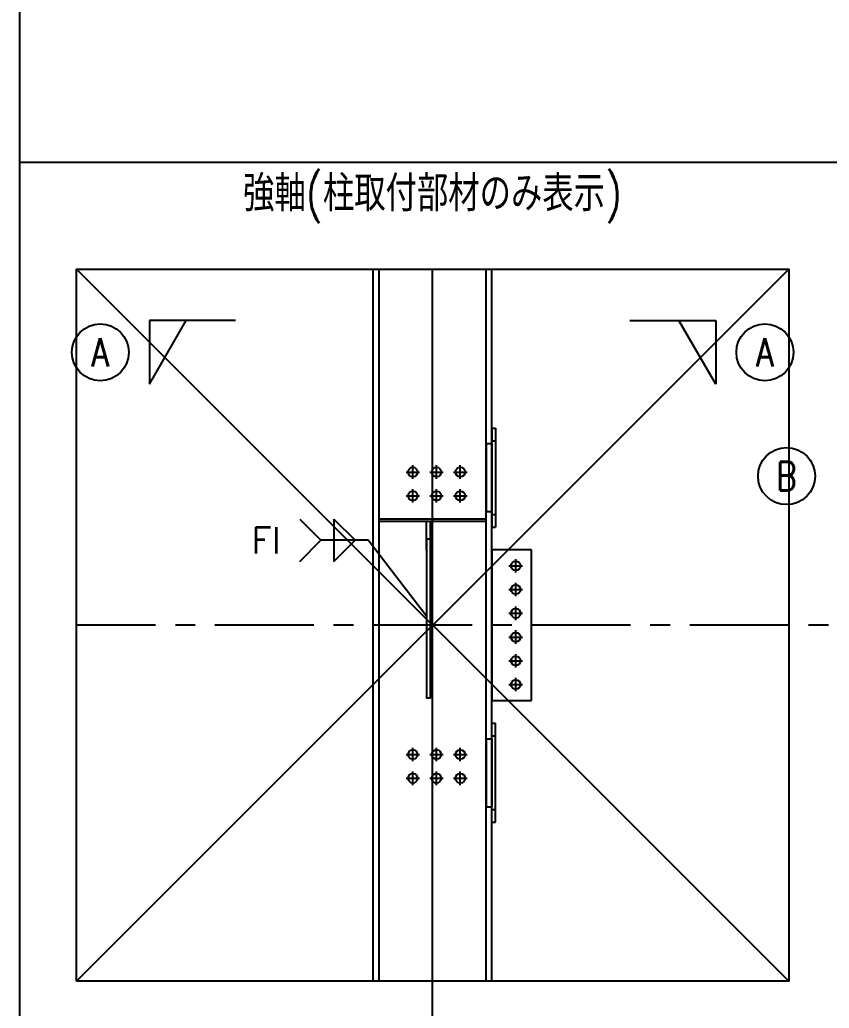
# Model space of a CAD drawing. Extents: x -668440 to 1010955, y -1678500 to 210463.
# Drawn here: x -587578 to -567126, y -1050424 to -1025443 of the extents above; entities that cross this region are included whole.
import ezdxf
from ezdxf.enums import TextEntityAlignment as Align

# ---------------------------------------------------------------- set-up
doc = ezdxf.new("R2010")
doc.units = 0
doc.header["$MEASUREMENT"] = 0
doc.linetypes.add('CENTER', pattern=[2, 1.25, -0.25, 0.25, -0.25])
doc.layers.get('0').update_dxf_attribs({"color": 3, "linetype": 'CONTINUOUS'})
doc.layers.add('00_ADDL', color=253, linetype='CONTINUOUS', plot=False)
for name, color, linetype in [('098', 7, 'CONTINUOUS'), ('100', 5, 'CENTER'), ('_1-1_L-CL', 3, 'CONTINUOUS'), ('_1-3_L-CS', 1, 'CONTINUOUS'), ('_1-B_TXT1', 3, 'CONTINUOUS'), ('_5-6_GS-M', 6, 'CONTINUOUS'), ('BOLT', 4, 'CONTINUOUS'), ('cfhole_d', 7, 'CONTINUOUS'), ('cfhole_u', 7, 'CONTINUOUS'), ('cfr_d', 7, 'CONTINUOUS'), ('cfr_u', 7, 'CONTINUOUS'), ('chole', 7, 'CONTINUOUS'), ('COL_H-300x300x10x15x13', 7, 'CONTINUOUS'), ('cwr_d', 7, 'CONTINUOUS'), ('cwr_u', 7, 'CONTINUOUS'), ('SH400-12-6-0-M22@60(0.0)', 7, 'CONTINUOUS')]:
    doc.layers.add(name, color=color, linetype=linetype)
doc.styles.add('DRACAD', font='txt', dxfattribs={"width": 0.85, "bigfont": 'extfont2'})
doc.styles.add('S000', font='simplex.shx', dxfattribs={"width": 0.7, "bigfont": 'extfont2.shx'})
doc.styles.add('S020', font='simplex.shx', dxfattribs={"width": 0.8, "height": 100, "bigfont": 'extfont2.shx'})

# ---------------------------------------------------------------- blocks, each defined once
blk = doc.blocks.new('剛接合部C1Y')
for p, q in [((-225827.6965, -413694.07507), (-225827.6965, -402309.07507)), ((-224649.62063, -408431.07507), (-224919.62063, -408431.07507)), ((-224649.62063, -408437.07507), (-224919.62063, -408437.07507)), ((-224800.2873, -408509.57507), (-224800.2873, -408437.07507)), ((-224789.62063, -408509.57507), (-224789.62063, -408437.07507))]:
    blk.add_line(p, q)
at = {"layer": '00_ADDL'}
for p, q in [((-225684.62063, -407799.07507), (-223884.62063, -409599.07507)), ((-223884.62063, -407799.07507), (-225684.62063, -409599.07507))]:
    blk.add_line(p, q, dxfattribs=at)
blk.add_lwpolyline([(-225684.62063, -409599.07507), (-225684.62063, -407799.07507), (-223884.62063, -407799.07507), (-223884.62063, -409599.07507)], close=True, dxfattribs=at)
at = {"layer": '100'}
blk.add_line((-224784.62063, -411669.07507), (-224784.62063, -407799.07507), dxfattribs=at)
at = {"layer": '100', "linetype": 'CENTER', "ltscale": 200}
blk.add_line((-219884.62063, -408699.07507), (-225684.62063, -408699.07507), dxfattribs=at)
at = {"layer": '_1-1_L-CL'}
blk.add_line((-225827.6965, -407529.07507), (-219741.54476, -407529.07507), dxfattribs=at)
at = {"layer": '_1-3_L-CS'}
for p, q in [((-225282.80209, -407928.97256), (-225499.93724, -407928.97256)), ((-225499.93724, -407928.97256), (-225499.93724, -408090.04234)), ((-225499.93724, -408090.04234), (-225406.94357, -407928.97256)), ((-224286.43917, -407928.97256), (-224069.30401, -407928.97256)), ((-224069.30401, -408090.04234), (-224162.29769, -407928.97256)), ((-224069.30401, -407928.97256), (-224069.30401, -408090.04234))]:
    blk.add_line(p, q, dxfattribs=at)
at = {"layer": '_1-3_L-CS', "transparency": 33554661}
for p, q in [((-225119.95785, -408431.21897), (-225066.62452, -408484.5523)), ((-225033.78327, -408431.21897), (-224980.44993, -408484.5523)), ((-225033.78327, -408431.21897), (-225033.78327, -408537.88564)), ((-225119.95785, -408537.88564), (-225066.62452, -408484.5523)), ((-225033.78327, -408537.88564), (-224980.44993, -408484.5523))]:
    blk.add_line(p, q, dxfattribs=at)
at = {"layer": '_1-3_L-CS'}
blk.add_lwpolyline([(-224801.12063, -408675.82293), (-224947.15149, -408484.5523), (-225066.62452, -408484.5523)], dxfattribs=at)
at = {"layer": '_1-3_L-CS', "ltscale": 10}
for centre in [(-225624.17802, -408009.50745), (-223945.06323, -408009.50745), (-223890.29036, -408322.31177)]:
    blk.add_circle(centre, 72, dxfattribs=at)
at = {"layer": '_5-6_GS-M', "transparency": 33554661}
blk.add_lwpolyline([(-224800.2873, -408482.07507), (-224800.2873, -408883.07507), (-224789.62063, -408883.07507), (-224789.62063, -408482.07507)], close=True, dxfattribs=at)
at = {"layer": 'BOLT'}
for p, q in [((-224834.62063, -408329.07507), (-224834.62063, -408295.07507)), ((-224774.62063, -408329.07507), (-224774.62063, -408295.07507)), ((-224714.62063, -408329.07507), (-224714.62063, -408295.07507)), ((-224851.62063, -408312.07507), (-224817.62063, -408312.07507)), ((-224791.62063, -408312.07507), (-224757.62063, -408312.07507)), ((-224731.62063, -408312.07507), (-224697.62063, -408312.07507)), ((-224834.62063, -408389.07507), (-224834.62063, -408355.07507)), ((-224774.62063, -408389.07507), (-224774.62063, -408355.07507)), ((-224714.62063, -408389.07507), (-224714.62063, -408355.07507)), ((-224851.62063, -408372.07507), (-224817.62063, -408372.07507)), ((-224791.62063, -408372.07507), (-224757.62063, -408372.07507)), ((-224731.62063, -408372.07507), (-224697.62063, -408372.07507)), ((-224574.62063, -408566.07507), (-224574.62063, -408532.07507)), ((-224591.62063, -408549.07507), (-224557.62063, -408549.07507)), ((-224591.62063, -408609.07507), (-224557.62063, -408609.07507)), ((-224574.62063, -408626.07507), (-224574.62063, -408592.07507)), ((-224574.62063, -408686.07507), (-224574.62063, -408652.07507)), ((-224591.62063, -408669.07507), (-224557.62063, -408669.07507)), ((-224591.62063, -408729.07507), (-224557.62063, -408729.07507)), ((-224574.62063, -408746.07507), (-224574.62063, -408712.07507)), ((-224574.62063, -408806.07507), (-224574.62063, -408772.07507)), ((-224591.62063, -408789.07507), (-224557.62063, -408789.07507)), ((-224574.62063, -408866.07507), (-224574.62063, -408832.07507)), ((-224591.62063, -408849.07507), (-224557.62063, -408849.07507)), ((-224834.62063, -409043.07507), (-224834.62063, -409009.07507)), ((-224774.62063, -409043.07507), (-224774.62063, -409009.07507)), ((-224714.62063, -409043.07507), (-224714.62063, -409009.07507)), ((-224851.62063, -409026.07507), (-224817.62063, -409026.07507)), ((-224791.62063, -409026.07507), (-224757.62063, -409026.07507)), ((-224731.62063, -409026.07507), (-224697.62063, -409026.07507)), ((-224851.62063, -409086.07507), (-224817.62063, -409086.07507)), ((-224834.62063, -409103.07507), (-224834.62063, -409069.07507)), ((-224791.62063, -409086.07507), (-224757.62063, -409086.07507)), ((-224774.62063, -409103.07507), (-224774.62063, -409069.07507)), ((-224731.62063, -409086.07507), (-224697.62063, -409086.07507)), ((-224714.62063, -409103.07507), (-224714.62063, -409069.07507))]:
    blk.add_line(p, q, dxfattribs=at)
at = {"layer": 'cfhole_d'}
for p, q in [((-224649.62063, -408986.07507), (-224649.62063, -409158.07507)), ((-224649.62063, -408986.07507), (-224634.62063, -408986.07507)), ((-224634.62063, -408986.07507), (-224634.62063, -409158.07507)), ((-224649.62063, -409158.07507), (-224634.62063, -409158.07507))]:
    blk.add_line(p, q, dxfattribs=at)
at = {"layer": 'cfhole_u'}
for p, q in [((-224649.62063, -408240.07507), (-224634.62063, -408240.07507)), ((-224649.62063, -408240.07507), (-224649.62063, -408412.07507)), ((-224634.62063, -408240.07507), (-224634.62063, -408412.07507)), ((-224649.62063, -408412.07507), (-224634.62063, -408412.07507))]:
    blk.add_line(p, q, dxfattribs=at)
at = {"layer": 'cfr_d'}
for p, q in [((-224634.62063, -409197.07507), (-224634.62063, -408947.07507)), ((-224634.62063, -408947.07507), (-224625.62063, -408947.07507)), ((-224625.62063, -409197.07507), (-224625.62063, -408947.07507)), ((-224634.62063, -408979.07507), (-224625.62063, -408979.07507)), ((-224634.62063, -409165.07507), (-224625.62063, -409165.07507)), ((-224634.62063, -409197.07507), (-224625.62063, -409197.07507))]:
    blk.add_line(p, q, dxfattribs=at)
at = {"layer": 'cfr_u'}
for p, q in [((-224634.62063, -408201.07507), (-224625.62063, -408201.07507)), ((-224634.62063, -408201.07507), (-224634.62063, -408451.07507)), ((-224625.62063, -408201.07507), (-224625.62063, -408451.07507)), ((-224634.62063, -408233.07507), (-224625.62063, -408233.07507)), ((-224634.62063, -408419.07507), (-224625.62063, -408419.07507)), ((-224634.62063, -408451.07507), (-224625.62063, -408451.07507))]:
    blk.add_line(p, q, dxfattribs=at)
at = {"layer": 'chole'}
for centre in [(-224834.62063, -408312.07507), (-224774.62063, -408312.07507), (-224714.62063, -408312.07507), (-224834.62063, -408372.07507), (-224774.62063, -408372.07507), (-224714.62063, -408372.07507), (-224834.62063, -409026.07507), (-224774.62063, -409026.07507), (-224714.62063, -409026.07507), (-224834.62063, -409086.07507), (-224774.62063, -409086.07507), (-224714.62063, -409086.07507)]:
    blk.add_circle(centre, 12, dxfattribs=at)
at = {"layer": 'COL_H-300x300x10x15x13'}
for p, q in [((-224934.62063, -409599.07507), (-224934.62063, -407799.07507)), ((-224919.62063, -409599.07507), (-224919.62063, -407799.07507)), ((-224649.62063, -409599.07507), (-224649.62063, -407799.07507)), ((-224634.62063, -409599.07507), (-224634.62063, -407799.07507))]:
    blk.add_line(p, q, dxfattribs=at)
at = {"layer": 'cwr_d'}
for centre in [(-224834.62063, -409026.07507), (-224774.62063, -409026.07507), (-224714.62063, -409026.07507), (-224834.62063, -409086.07507), (-224774.62063, -409086.07507), (-224714.62063, -409086.07507)]:
    blk.add_circle(centre, 12, dxfattribs=at)
at = {"layer": 'cwr_u'}
for centre in [(-224834.62063, -408312.07507), (-224774.62063, -408312.07507), (-224714.62063, -408312.07507), (-224834.62063, -408372.07507), (-224774.62063, -408372.07507), (-224714.62063, -408372.07507)]:
    blk.add_circle(centre, 12, dxfattribs=at)
at = {"layer": 'SH400-12-6-0-M22@60(0.0)'}
for p, q in [((-224634.62063, -408509.07507), (-224634.62063, -408889.07507)), ((-224534.62063, -408509.07507), (-224634.62063, -408509.07507)), ((-224534.62063, -408889.07507), (-224534.62063, -408509.07507)), ((-224634.62063, -408889.07507), (-224534.62063, -408889.07507))]:
    blk.add_line(p, q, dxfattribs=at)
for centre in [(-224574.62063, -408549.07507), (-224574.62063, -408609.07507), (-224574.62063, -408669.07507), (-224574.62063, -408729.07507), (-224574.62063, -408789.07507), (-224574.62063, -408849.07507)]:
    blk.add_circle(centre, 12, dxfattribs=at)
at = {"layer": '098', "color": 3, "linetype": 'Continuous', "style": 'DRACAD'}
blk.add_text('FI', height=66.666667, dxfattribs=at).set_placement((-225242.7559, -408484.5523), align=Align.MIDDLE_LEFT)
at = {"layer": '_1-3_L-CS', "ltscale": 10, "style": 'S000', "width": 0.8}
for s, p in [('A', (-225624.17802, -408009.50745)), ('B', (-223890.29036, -408322.31177))]:
    blk.add_text(s, height=72, rotation=359.99999997, dxfattribs=at).set_placement(p, align=Align.MIDDLE)
at = {"layer": '_1-3_L-CS', "ltscale": 10, "style": 'S000', "text_generation_flag": 2, "width": 0.8}
blk.add_text('A', height=72, rotation=0.00000003, dxfattribs=at).set_placement((-223945.06323, -408009.50745), align=Align.MIDDLE)
at = {"layer": '_1-B_TXT1', "style": 'S020', "width": 0.8}
blk.add_text('強軸(柱取付部材のみ表示)', height=90, dxfattribs=at).set_placement((-224784.62063, -407680.00234), align=Align.BOTTOM_CENTER)

msp = doc.modelspace()

# ---------------------------------------------------------------- block references
at = {"xscale": 10, "yscale": 10, "zscale": 10}
msp.add_blockref('剛接合部C1Y', (1670698.6842, 3046247.35843, 5600), dxfattribs=at)

doc.saveas('drawing.dxf')
